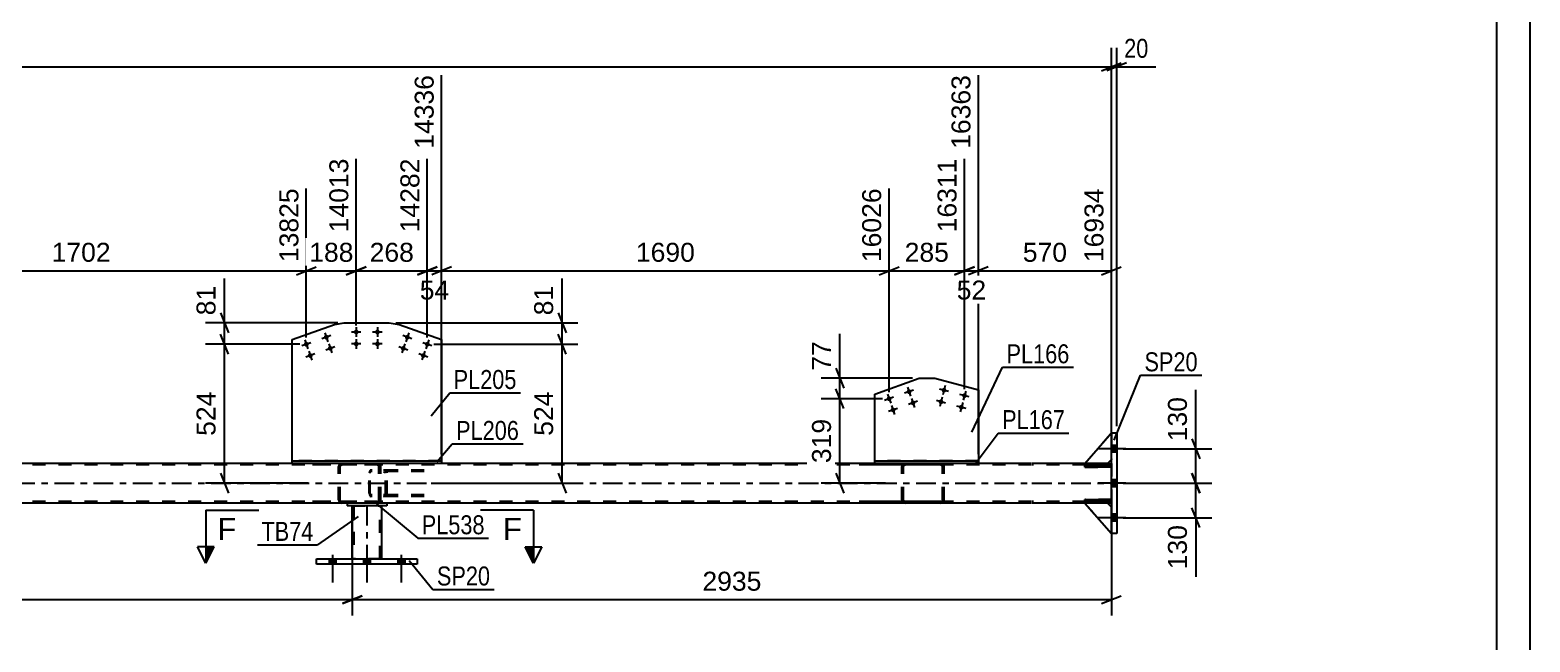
# Model space of a CAD drawing. Header units: millimetres. Extents: x -73 to 768, y -405 to 189.
# Drawn here: x 541 to 767.6, y -249.8 to -157.4 of the extents above; entities that cross this region are included whole.
import ezdxf

# ---------------------------------------------------------------- set-up
doc = ezdxf.new("R2010")
doc.units = ezdxf.units.MM
doc.linetypes.add('DXK_LINE_DOT2', pattern=[3.9198, 1.9599, -1.9599])
doc.linetypes.add('DXK_LINE_DOT3', pattern=[5.9187, 2.979, -0.9799, 0.9799, -0.9799])
doc.styles.add('Arial', font='ARIAL.TTF', dxfattribs={"height": 0.2})
doc.styles.add('Arial Narrow', font='ARIALN.TTF', dxfattribs={"height": 0.2})

# ---------------------------------------------------------------- blocks, each defined once
blk = doc.blocks.new('Unknown-122572935-1115')
at = {"color": 5, "linetype": 'Continuous'}
for p, q in [((767.65, -404.5), (767.65, 189.5)), ((762.65, -399.5), (762.65, 184.5))]:
    blk.add_line(p, q, dxfattribs=at)
blk = doc.blocks.new('Bolt-122572935-5995 - 5860')
at = {"linetype": 'Continuous'}
for points in [[(704.4, -220.1), (704.4, -221.14), (705.2, -221.14), (705.2, -220.1)], [(704.4, -220.1), (704.4, -221.14), (705.2, -221.14), (705.2, -220.1)], [(704.4, -220.1), (704.4, -221.14), (705.2, -221.14), (705.2, -220.1)], [(704.4, -225.3), (704.4, -226.34), (705.2, -226.34), (705.2, -225.3)], [(704.4, -225.3), (704.4, -226.34), (705.2, -226.34), (705.2, -225.3)], [(704.4, -230.5), (704.4, -231.54), (705.2, -231.54), (705.2, -230.5)], [(704.4, -230.5), (704.4, -231.54), (705.2, -231.54), (705.2, -230.5)], [(704.4, -230.5), (704.4, -231.54), (705.2, -231.54), (705.2, -230.5)]]:
    blk.add_hatch(color=1, dxfattribs=at).paths.add_polyline_path(points)
at = {"color": 1, "linetype": 'Continuous'}
for p, q in [((706.6, -220.62), (702.4, -220.62)), ((706.6, -220.62), (702.4, -220.62)), ((706.6, -220.62), (702.4, -220.62)), ((705.2, -220.1), (704.4, -220.1)), ((705.2, -220.1), (704.4, -220.1)), ((705.2, -220.1), (704.4, -220.1)), ((705.2, -221.14), (704.4, -221.14)), ((705.2, -221.14), (704.4, -221.14)), ((705.2, -221.14), (704.4, -221.14)), ((706.6, -225.82), (702.4, -225.82)), ((706.6, -225.82), (702.4, -225.82)), ((705.2, -225.3), (704.4, -225.3)), ((705.2, -225.3), (704.4, -225.3)), ((705.2, -226.34), (704.4, -226.34)), ((705.2, -226.34), (704.4, -226.34)), ((706.6, -231.02), (702.4, -231.02)), ((706.6, -231.02), (702.4, -231.02)), ((706.6, -231.02), (702.4, -231.02)), ((705.2, -230.5), (704.4, -230.5)), ((705.2, -230.5), (704.4, -230.5)), ((705.2, -230.5), (704.4, -230.5)), ((705.2, -231.54), (704.4, -231.54)), ((705.2, -231.54), (704.4, -231.54)), ((705.2, -231.54), (704.4, -231.54))]:
    blk.add_line(p, q, dxfattribs=at)
blk = doc.blocks.new('Part-122572935-5892 - 5860')
at = {"color": 2, "linetype": 'Continuous'}
for p, q in [((668.65, -212.35), (675.36, -209.97)), ((675.36, -209.97), (677.73, -209.97)), ((677.73, -209.97), (684.3, -211.71)), ((668.65, -222.42), (668.65, -212.35)), ((684.3, -211.71), (684.3, -222.42))]:
    blk.add_line(p, q, dxfattribs=at)
at = {"color": 7, "linetype": 'DXK_LINE_DOT2'}
blk.add_line((684.3, -222.42), (668.65, -222.42), dxfattribs=at)
blk = doc.blocks.new('Part-122572935-5897 - 5860')
at = {"color": 2, "linetype": 'Continuous'}
for p, q in [((668.65, -222.82), (668.65, -222.42)), ((668.65, -222.42), (684.3, -222.42)), ((684.3, -222.82), (668.65, -222.82)), ((684.3, -222.42), (684.3, -222.82))]:
    blk.add_line(p, q, dxfattribs=at)
blk = doc.blocks.new('Bolt-122572935-5898 - 5860')
at = {"linetype": 'Continuous'}
for points in [[(671.15, -212.94, -1), (670.47, -213.18, -1)], [(674.17, -211.87, -1), (673.49, -212.12, -1)], [(671.75, -214.64, -1), (671.07, -214.88, -1)], [(674.77, -213.57, -1), (674.09, -213.81, -1)]]:
    blk.add_hatch(color=1, dxfattribs=at).paths.add_polyline_path(points)
at = {"color": 1, "linetype": 'Continuous'}
for p, q in [((671.49, -212.82), (670.13, -213.31)), ((670.57, -212.39), (671.05, -213.74)), ((674.51, -211.75), (673.15, -212.24)), ((673.59, -211.32), (674.07, -212.67)), ((674.19, -213.01), (674.67, -214.37)), ((672.09, -214.52), (670.73, -215)), ((671.17, -214.08), (671.65, -215.44)), ((675.11, -213.45), (673.75, -213.93))]:
    blk.add_line(p, q, dxfattribs=at)
blk = doc.blocks.new('Bolt-122572935-5899 - 5860')
at = {"linetype": 'Continuous'}
for points in [[(679.46, -211.87, -1), (678.76, -211.69, -1)], [(682.55, -212.7, -1), (681.86, -212.51, -1)], [(679, -213.61, -1), (678.3, -213.43, -1)], [(682.09, -214.44, -1), (681.39, -214.25, -1)]]:
    blk.add_hatch(color=1, dxfattribs=at).paths.add_polyline_path(points)
at = {"color": 1, "linetype": 'Continuous'}
for p, q in [((679.81, -211.97), (678.41, -211.6)), ((678.83, -212.82), (678.46, -214.22)), ((679.3, -211.08), (678.93, -212.48)), ((682.9, -212.79), (681.51, -212.42)), ((682.39, -211.91), (682.02, -213.3)), ((679.34, -213.71), (677.95, -213.34)), ((682.44, -214.53), (681.04, -214.16)), ((681.93, -213.65), (681.56, -215.04))]:
    blk.add_line(p, q, dxfattribs=at)
blk = doc.blocks.new('Bolt-122572935-5905 - 5860')
at = {"linetype": 'Continuous'}
for points in [[(586.12, -203.65, -1), (585.44, -203.9, -1)], [(583.1, -204.72, -1), (582.42, -204.97, -1)], [(583.7, -206.42, -1), (583.02, -206.66, -1)], [(586.72, -205.35, -1), (586.04, -205.59, -1)]]:
    blk.add_hatch(color=1, dxfattribs=at).paths.add_polyline_path(points)
at = {"color": 1, "linetype": 'Continuous'}
for p, q in [((586.46, -203.53), (585.1, -204.02)), ((585.54, -203.1), (586.02, -204.45)), ((583.44, -204.6), (582.08, -205.09)), ((582.52, -204.17), (583, -205.52)), ((583.12, -205.86), (583.6, -207.22)), ((587.06, -205.23), (585.7, -205.71)), ((586.14, -204.79), (586.62, -206.15)), ((584.04, -206.3), (582.68, -206.78))]:
    blk.add_line(p, q, dxfattribs=at)
blk = doc.blocks.new('Part-122572935-6034 - 5860')
at = {"color": 7, "linetype": 'DXK_LINE_DOT2'}
for p, q in [((692.3, -223.06), (29.76, -223.06)), ((603.2, -222.82), (580.6, -222.82)), ((684.3, -222.82), (668.65, -222.82)), ((704.4, -223.06), (692.4, -223.06)), ((703.8, -222.82), (700.4, -222.82)), ((704.4, -222.82), (704.4, -228.82)), ((692.3, -228.58), (29.76, -228.58)), ((594.91, -228.82), (588.91, -228.82)), ((704.4, -228.58), (692.4, -228.58)), ((703.8, -228.82), (700.4, -228.82))]:
    blk.add_line(p, q, dxfattribs=at)
at = {"color": 2, "linetype": 'Continuous'}
for p, q in [((580.6, -222.82), (514.69, -222.82)), ((668.65, -222.82), (603.2, -222.82)), ((692.3, -222.82), (684.3, -222.82)), ((700.4, -222.82), (692.4, -222.82)), ((703.8, -222.82), (704.4, -222.82)), ((588.91, -228.82), (424.64, -228.82)), ((692.3, -228.82), (594.91, -228.82)), ((700.4, -228.82), (692.4, -228.82)), ((704.4, -228.82), (703.8, -228.82))]:
    blk.add_line(p, q, dxfattribs=at)
at = {"color": 7, "linetype": 'DXK_LINE_DOT3'}
for p, q in [((29.76, -225.82), (692.3, -225.82)), ((692.4, -225.82), (704.4, -225.82))]:
    blk.add_line(p, q, dxfattribs=at)
blk = doc.blocks.new('Bolt-122572935-5906 - 5860')
at = {"linetype": 'Continuous'}
for points in [[(590.66, -202.99, -1), (589.94, -202.99, -1)], [(593.86, -202.99, -1), (593.14, -202.99, -1)], [(590.66, -204.79, -1), (589.94, -204.79, -1)], [(593.86, -204.79, -1), (593.14, -204.79, -1)]]:
    blk.add_hatch(color=1, dxfattribs=at).paths.add_polyline_path(points)
at = {"color": 1, "linetype": 'Continuous'}
for p, q in [((591.02, -202.99), (589.58, -202.99)), ((590.3, -202.27), (590.3, -203.71)), ((594.22, -202.99), (592.78, -202.99)), ((593.5, -202.27), (593.5, -203.71)), ((591.02, -204.79), (589.58, -204.79)), ((590.3, -204.07), (590.3, -205.51)), ((594.22, -204.79), (592.78, -204.79)), ((593.5, -204.07), (593.5, -205.51))]:
    blk.add_line(p, q, dxfattribs=at)
blk = doc.blocks.new('Part-122572935-5971 - 5860')
at = {"color": 2, "linetype": 'Continuous'}
for p, q in [((580.6, -222.82), (580.6, -222.42)), ((580.6, -222.42), (603.2, -222.42)), ((603.2, -222.82), (580.6, -222.82)), ((603.2, -222.42), (603.2, -222.82))]:
    blk.add_line(p, q, dxfattribs=at)
blk = doc.blocks.new('Bolt-122572935-5907 - 5860')
at = {"linetype": 'Continuous'}
for points in [[(598.36, -203.89, -1), (597.68, -203.65, -1)], [(597.76, -205.59, -1), (597.08, -205.35, -1)], [(600.78, -206.66, -1), (600.1, -206.42, -1)], [(601.38, -204.96, -1), (600.7, -204.72, -1)]]:
    blk.add_hatch(color=1, dxfattribs=at).paths.add_polyline_path(points)
at = {"color": 1, "linetype": 'Continuous'}
for p, q in [((598.7, -204.01), (597.34, -203.53)), ((598.26, -203.09), (597.78, -204.45)), ((598.1, -205.71), (596.74, -205.23)), ((597.66, -204.79), (597.18, -206.14)), ((600.68, -205.86), (600.2, -207.21)), ((601.72, -205.08), (600.36, -204.6)), ((601.28, -204.16), (600.8, -205.52)), ((601.11, -206.78), (599.76, -206.3))]:
    blk.add_line(p, q, dxfattribs=at)
blk = doc.blocks.new('Part-122572935-6024 - 5860')
at = {"color": 2, "linetype": 'Continuous'}
for p, q in [((704.4, -233.42), (704.4, -218.22)), ((704.4, -218.22), (705.2, -218.22)), ((705.2, -218.22), (705.2, -233.42)), ((705.2, -233.42), (704.4, -233.42))]:
    blk.add_line(p, q, dxfattribs=at)
blk = doc.blocks.new('Bolt-122572935-6030 - 5860')
at = {"linetype": 'Continuous'}
for points in [[(586.19, -238.02), (587.23, -238.02), (587.23, -237.22), (586.19, -237.22)], [(586.19, -238.02), (587.23, -238.02), (587.23, -237.22), (586.19, -237.22)], [(586.19, -238.02), (587.23, -238.02), (587.23, -237.22), (586.19, -237.22)], [(591.39, -238.02), (592.43, -238.02), (592.43, -237.22), (591.39, -237.22)], [(591.39, -238.02), (592.43, -238.02), (592.43, -237.22), (591.39, -237.22)], [(596.59, -238.02), (597.63, -238.02), (597.63, -237.22), (596.59, -237.22)], [(596.59, -238.02), (597.63, -238.02), (597.63, -237.22), (596.59, -237.22)], [(596.59, -238.02), (597.63, -238.02), (597.63, -237.22), (596.59, -237.22)]]:
    blk.add_hatch(color=1, dxfattribs=at).paths.add_polyline_path(points)
at = {"color": 1, "linetype": 'Continuous'}
for p, q in [((586.19, -237.22), (586.19, -238.02)), ((586.19, -237.22), (586.19, -238.02)), ((586.19, -237.22), (586.19, -238.02)), ((586.71, -236.62), (586.71, -240.82)), ((586.71, -236.62), (586.71, -240.82)), ((586.71, -236.62), (586.71, -240.82)), ((587.23, -237.22), (587.23, -238.02)), ((587.23, -237.22), (587.23, -238.02)), ((587.23, -237.22), (587.23, -238.02)), ((591.39, -237.22), (591.39, -238.02)), ((591.39, -237.22), (591.39, -238.02)), ((591.91, -236.62), (591.91, -240.82)), ((591.91, -236.62), (591.91, -240.82)), ((592.43, -237.22), (592.43, -238.02)), ((592.43, -237.22), (592.43, -238.02)), ((596.59, -237.22), (596.59, -238.02)), ((596.59, -237.22), (596.59, -238.02)), ((596.59, -237.22), (596.59, -238.02)), ((597.11, -236.62), (597.11, -240.82)), ((597.11, -236.62), (597.11, -240.82)), ((597.11, -236.62), (597.11, -240.82)), ((597.63, -237.22), (597.63, -238.02)), ((597.63, -237.22), (597.63, -238.02)), ((597.63, -237.22), (597.63, -238.02))]:
    blk.add_line(p, q, dxfattribs=at)
blk = doc.blocks.new('Part-122572935-5966 - 5860')
at = {"color": 2, "linetype": 'Continuous'}
for p, q in [((587.01, -201.85), (588.5, -201.59)), ((588.5, -201.59), (595.3, -201.59)), ((595.3, -201.59), (596.79, -201.85)), ((580.6, -204.13), (587.01, -201.85)), ((596.79, -201.85), (603.2, -204.12)), ((580.6, -222.42), (580.6, -204.13)), ((603.2, -204.12), (603.2, -222.42))]:
    blk.add_line(p, q, dxfattribs=at)
at = {"color": 7, "linetype": 'DXK_LINE_DOT2'}
blk.add_line((603.2, -222.42), (580.6, -222.42), dxfattribs=at)
blk = doc.blocks.new('Part-122572935-5994 - 5860')
at = {"color": 7, "linetype": 'DXK_LINE_DOT2'}
for p, q in [((704.4, -228.26), (700.4, -228.26)), ((700.4, -228.26), (700.4, -228.58)), ((700.4, -228.58), (704.4, -228.58)), ((703.8, -228.58), (703.8, -228.26)), ((704.4, -228.58), (704.4, -228.26)), ((704.4, -228.26), (704.4, -228.58))]:
    blk.add_line(p, q, dxfattribs=at)
blk = doc.blocks.new('Part-122572935-6038 - 5860')
at = {"color": 2, "linetype": 'Continuous'}
for p, q in [((700.4, -228.58), (700.4, -228.26)), ((700.4, -228.26), (704.4, -228.26)), ((704.4, -228.58), (700.4, -228.58)), ((704.4, -228.58), (704.4, -228.26))]:
    blk.add_line(p, q, dxfattribs=at)
at = {"color": 7, "linetype": 'DXK_LINE_DOT2'}
for p, q in [((703.8, -228.58), (703.8, -228.26)), ((704.4, -228.26), (704.4, -228.58))]:
    blk.add_line(p, q, dxfattribs=at)
blk = doc.blocks.new('Part-122572935-6052 - 5860')
at = {"color": 7, "linetype": 'DXK_LINE_DOT2'}
for p, q in [((678.62, -222.82), (666.27, -222.82)), ((678.62, -223.06), (666.27, -223.06)), ((672.79, -223.11), (672.75, -223.3)), ((672.75, -228.34), (672.75, -223.3)), ((673, -223.3), (673.02, -223.21)), ((673, -228.34), (673, -223.3)), ((673.02, -223.21), (673.08, -223.13)), ((673.26, -222.82), (673.06, -222.85)), ((673.08, -223.13), (673.16, -223.08)), ((673.16, -223.08), (673.26, -223.06)), ((678.82, -222.85), (678.62, -222.82)), ((678.62, -223.06), (678.72, -223.08)), ((678.72, -223.08), (678.8, -223.13)), ((678.8, -223.13), (678.86, -223.21)), ((678.86, -223.21), (678.88, -223.3)), ((678.88, -228.34), (678.88, -223.3)), ((679.13, -223.3), (679.1, -223.11)), ((679.13, -228.34), (679.13, -223.3)), ((678.62, -228.58), (666.27, -228.58)), ((678.62, -228.82), (666.27, -228.82)), ((672.75, -228.34), (672.79, -228.52)), ((673.02, -228.43), (673, -228.34)), ((673.08, -228.51), (673.02, -228.43)), ((673.06, -228.78), (673.26, -228.82)), ((673.16, -228.56), (673.08, -228.51)), ((673.26, -228.58), (673.16, -228.56)), ((678.72, -228.56), (678.62, -228.58)), ((678.62, -228.82), (678.82, -228.78)), ((678.8, -228.51), (678.72, -228.56)), ((678.86, -228.43), (678.8, -228.51)), ((678.88, -228.34), (678.86, -228.43)), ((679.1, -228.52), (679.13, -228.34))]:
    blk.add_line(p, q, dxfattribs=at)
for centre, start, end in [((673.24, -223.32), 110.7583, 155.68), ((678.64, -223.32), 24.32, 69.2417), ((673.24, -228.32), 204.32, 249.2417), ((678.64, -228.32), 290.7583, 335.68)]:
    blk.add_arc(centre, 0.496, start, end, dxfattribs=at)
blk = doc.blocks.new('Part-122572935-6053 - 5860')
at = {"color": 2, "linetype": 'Continuous'}
for p, q in [((703.8, -228.82), (700.4, -228.82)), ((700.4, -228.82), (704.4, -233.42)), ((704.4, -229.42), (703.8, -228.82))]:
    blk.add_line(p, q, dxfattribs=at)
at = {"color": 7, "linetype": 'DXK_LINE_DOT2'}
blk.add_line((704.4, -233.42), (704.4, -229.42), dxfattribs=at)
blk = doc.blocks.new('Part-122572935-6060 - 5860')
at = {"color": 2, "linetype": 'Continuous'}
for p, q in [((700.4, -223.38), (700.4, -223.06)), ((700.4, -223.06), (704.4, -223.06)), ((704.4, -223.38), (700.4, -223.38)), ((704.4, -223.38), (704.4, -223.06))]:
    blk.add_line(p, q, dxfattribs=at)
at = {"color": 7, "linetype": 'DXK_LINE_DOT2'}
for p, q in [((703.8, -223.38), (703.8, -223.06)), ((704.4, -223.06), (704.4, -223.38))]:
    blk.add_line(p, q, dxfattribs=at)
blk = doc.blocks.new('Part-122572935-6072 - 5860')
at = {"color": 2, "linetype": 'Continuous'}
for p, q in [((594.91, -228.82), (588.91, -228.82)), ((588.91, -228.82), (588.91, -229.22)), ((594.91, -228.82), (594.91, -229.22)), ((594.91, -229.22), (588.91, -229.22))]:
    blk.add_line(p, q, dxfattribs=at)
blk = doc.blocks.new('Part-122572935-6075 - 5860')
at = {"color": 7, "linetype": 'DXK_LINE_DOT2'}
for p, q in [((700.4, -222.82), (704.4, -218.22)), ((704.4, -218.22), (704.4, -222.22)), ((703.8, -222.82), (700.4, -222.82)), ((704.4, -222.22), (703.8, -222.82))]:
    blk.add_line(p, q, dxfattribs=at)
blk = doc.blocks.new('Part-122572935-6076 - 5860')
at = {"color": 2, "linetype": 'Continuous'}
for p, q in [((700.4, -222.82), (704.4, -218.22)), ((703.8, -222.82), (700.4, -222.82)), ((704.4, -222.22), (703.8, -222.82))]:
    blk.add_line(p, q, dxfattribs=at)
at = {"color": 7, "linetype": 'DXK_LINE_DOT2'}
blk.add_line((704.4, -218.22), (704.4, -222.22), dxfattribs=at)
blk = doc.blocks.new('Part-122572935-6077 - 5860')
at = {"color": 7, "linetype": 'DXK_LINE_DOT2'}
for p, q in [((703.8, -228.82), (700.4, -228.82)), ((700.4, -228.82), (704.4, -233.42)), ((704.4, -229.42), (703.8, -228.82)), ((704.4, -233.42), (704.4, -229.42))]:
    blk.add_line(p, q, dxfattribs=at)
blk = doc.blocks.new('Part-122572935-6080 - 5860')
at = {"color": 7, "linetype": 'DXK_LINE_DOT2'}
for p, q in [((704.4, -223.06), (700.4, -223.06)), ((700.4, -223.06), (700.4, -223.38)), ((700.4, -223.38), (704.4, -223.38)), ((703.8, -223.38), (703.8, -223.06)), ((704.4, -223.38), (704.4, -223.06)), ((704.4, -223.06), (704.4, -223.38))]:
    blk.add_line(p, q, dxfattribs=at)
blk = doc.blocks.new('Part-122572935-6103 - 5860')
at = {"color": 2, "linetype": 'Continuous'}
for p, q in [((584.31, -238.02), (584.31, -237.22)), ((584.31, -237.22), (599.51, -237.22)), ((599.51, -237.22), (599.51, -238.02)), ((599.51, -238.02), (584.31, -238.02))]:
    blk.add_line(p, q, dxfattribs=at)
blk = doc.blocks.new('Part-122572935-6113 - 5860')
at = {"color": 2, "linetype": 'Continuous'}
for p, q in [((589.71, -237.22), (589.71, -229.22)), ((594.11, -229.22), (594.11, -237.22))]:
    blk.add_line(p, q, dxfattribs=at)
at = {"color": 7, "linetype": 'DXK_LINE_DOT2'}
for p, q in [((589.71, -229.22), (594.11, -229.22)), ((589.95, -229.22), (589.95, -237.22)), ((593.87, -237.22), (593.87, -229.22)), ((594.11, -237.22), (589.71, -237.22))]:
    blk.add_line(p, q, dxfattribs=at)
at = {"color": 7, "linetype": 'DXK_LINE_DOT3'}
blk.add_line((591.91, -229.22), (591.91, -237.22), dxfattribs=at)
blk = doc.blocks.new('Part-122572935-6145 - 5860')
at = {"color": 7, "linetype": 'DXK_LINE_DOT2'}
for p, q in [((593.49, -222.82), (581.13, -222.82)), ((593.49, -223.06), (581.13, -223.06)), ((587.65, -223.11), (587.61, -223.3)), ((587.61, -228.34), (587.61, -223.3)), ((587.87, -223.3), (587.89, -223.21)), ((587.87, -228.34), (587.87, -223.3)), ((587.89, -223.21), (587.94, -223.13)), ((588.13, -222.82), (587.93, -222.85)), ((587.94, -223.13), (588.03, -223.08)), ((588.03, -223.08), (588.13, -223.06)), ((593.68, -222.85), (593.49, -222.82)), ((593.49, -223.06), (593.59, -223.08)), ((593.59, -223.08), (593.67, -223.13)), ((593.67, -223.13), (593.72, -223.21)), ((593.72, -223.21), (593.74, -223.3)), ((593.74, -228.34), (593.74, -223.3)), ((594, -223.3), (593.96, -223.11)), ((594, -228.34), (594, -223.3)), ((593.49, -228.58), (581.13, -228.58)), ((593.49, -228.82), (581.13, -228.82)), ((587.61, -228.34), (587.65, -228.52)), ((587.89, -228.43), (587.87, -228.34)), ((587.94, -228.51), (587.89, -228.43)), ((587.93, -228.78), (588.13, -228.82)), ((588.03, -228.56), (587.94, -228.51)), ((588.13, -228.58), (588.03, -228.56)), ((593.59, -228.56), (593.49, -228.58)), ((593.49, -228.82), (593.68, -228.78)), ((593.67, -228.51), (593.59, -228.56)), ((593.72, -228.43), (593.67, -228.51)), ((593.74, -228.34), (593.72, -228.43)), ((593.96, -228.52), (594, -228.34))]:
    blk.add_line(p, q, dxfattribs=at)
for centre, start, end in [((588.11, -223.32), 110.7583, 155.68), ((593.51, -223.32), 24.32, 69.2417), ((588.11, -228.32), 204.32, 249.2417), ((593.51, -228.32), 290.7583, 335.68)]:
    blk.add_arc(centre, 0.496, start, end, dxfattribs=at)
blk = doc.blocks.new('Part-122572935-6210 - 5860')
at = {"color": 7, "linetype": 'DXK_LINE_DOT2'}
for p, q in [((592.28, -224.11), (592.26, -224.3)), ((592.26, -227.34), (592.26, -224.3)), ((592.34, -223.96), (592.28, -224.11)), ((592.43, -223.85), (592.34, -223.96)), ((592.4, -224.3), (592.41, -224.21)), ((592.4, -227.34), (592.4, -224.3)), ((592.41, -224.21), (592.44, -224.13)), ((592.53, -223.82), (592.43, -223.85)), ((592.44, -224.13), (592.48, -224.08)), ((592.48, -224.08), (592.53, -224.06)), ((600.54, -223.82), (592.53, -223.82)), ((600.54, -224.06), (592.53, -224.06)), ((594, -224.06), (594, -223.82)), ((594.64, -223.85), (594.44, -223.82)), ((594.44, -224.06), (594.54, -224.08)), ((594.54, -224.08), (594.62, -224.13)), ((594.62, -224.13), (594.68, -224.21)), ((594.68, -224.21), (594.7, -224.3)), ((594.7, -227.34), (594.7, -224.3)), ((594.95, -224.3), (594.91, -224.11)), ((594.95, -227.34), (594.95, -224.3)), ((592.26, -227.34), (592.28, -227.52)), ((592.28, -227.52), (592.34, -227.68)), ((592.34, -227.68), (592.43, -227.78)), ((592.41, -227.43), (592.4, -227.34)), ((592.44, -227.51), (592.41, -227.43)), ((592.43, -227.78), (592.53, -227.82)), ((592.48, -227.56), (592.44, -227.51)), ((592.53, -227.58), (592.48, -227.56)), ((600.54, -227.58), (592.53, -227.58)), ((600.54, -227.82), (592.53, -227.82)), ((594, -227.82), (594, -227.58)), ((594.54, -227.56), (594.44, -227.58)), ((594.44, -227.82), (594.64, -227.78)), ((594.62, -227.51), (594.54, -227.56)), ((594.68, -227.43), (594.62, -227.51)), ((594.7, -227.34), (594.68, -227.43)), ((594.91, -227.52), (594.95, -227.34))]:
    blk.add_line(p, q, dxfattribs=at)
for centre, start, end in [((594.46, -224.31), 23.8951, 68.8487), ((594.46, -227.32), 291.1513, 336.1049)]:
    blk.add_arc(centre, 0.492, start, end, dxfattribs=at)
blk = doc.blocks.new('StraightDimension-122572935-6747 - 5860')
at = {"color": 7, "linetype": 'Continuous'}
for p, q in [((603.2, -221.42), (603.2, -164.23)), ((601.04, -203.84), (601.04, -176.83)), ((599.54, -194.34), (602.54, -193.14)), ((601.04, -193.74), (603.2, -193.74)), ((604.7, -193.14), (601.7, -194.34))]:
    blk.add_line(p, q, dxfattribs=at)
at = {"color": 0, "linetype": 'Continuous'}
blk.add_wipeout([(602.6, -163.63), (598.4, -163.63), (598.4, -175.94), (602.6, -175.94)], dxfattribs=at)
at = {"color": 0}
blk.add_wipeout([(604.94, -198.69), (604.94, -194.49), (599.3, -194.49), (599.3, -198.69)], dxfattribs=at)
at = {"color": 3, "linetype": 'Continuous', "style": 'Arial'}
blk.add_text('14336', height=2.865, rotation=90.0002, dxfattribs=at).set_placement((602, -175.34))
at = {"color": 3, "style": 'Arial'}
blk.add_text('54', height=2.865, dxfattribs=at).set_placement((599.9, -198.09))
blk = doc.blocks.new('StraightDimension-122572935-6392 - 5860')
at = {"color": 7, "linetype": 'Continuous'}
for p, q in [((570.99, -206.34), (569.79, -203.34)), ((581.76, -204.84), (567.54, -204.84)), ((570.39, -225.82), (570.39, -204.84)), ((569.79, -224.32), (570.99, -227.32)), ((583.06, -225.82), (567.54, -225.82))]:
    blk.add_line(p, q, dxfattribs=at)
at = {"color": 0}
blk.add_wipeout([(569.64, -211.4), (565.44, -211.4), (565.44, -219.27), (569.64, -219.27)], dxfattribs=at)
at = {"color": 3, "style": 'Arial'}
blk.add_text('524', height=2.865, rotation=90.0002, dxfattribs=at).set_placement((569.04, -218.67))
blk = doc.blocks.new('StraightDimension-122572935-6280 - 5860')
at = {"color": 7, "linetype": 'Continuous'}
for p, q in [((716.56, -224.32), (717.76, -227.32)), ((706.2, -225.82), (719.56, -225.82)), ((717.16, -231.02), (717.16, -225.82)), ((706.2, -231.02), (719.56, -231.02)), ((717.76, -232.52), (716.56, -229.52))]:
    blk.add_line(p, q, dxfattribs=at)
at = {"color": 0}
blk.add_wipeout([(716.41, -231.54), (712.21, -231.54), (712.21, -239.41), (716.41, -239.41)], dxfattribs=at)
at = {"color": 7, "linetype": 'Continuous'}
blk.add_line((717.16, -231.02), (717.16, -239.94), dxfattribs=at)
blk.add_line((717.16, -231.02), (717.16, -239.94), dxfattribs=at)
at = {"color": 3, "style": 'Arial'}
blk.add_text('130', height=2.865, rotation=90.0002, dxfattribs=at).set_placement((715.81, -238.81))
blk = doc.blocks.new('StraightDimension-122572935-6290 - 5860')
at = {"color": 7, "linetype": 'Continuous'}
for p, q in [((716.56, -219.12), (717.76, -222.12)), ((706.2, -220.62), (719.56, -220.62)), ((717.16, -225.82), (717.16, -220.62)), ((717.76, -227.32), (716.56, -224.32)), ((706.2, -225.82), (719.56, -225.82))]:
    blk.add_line(p, q, dxfattribs=at)
at = {"color": 0}
blk.add_wipeout([(716.41, -212.22), (712.21, -212.22), (712.21, -220.09), (716.41, -220.09)], dxfattribs=at)
at = {"color": 7, "linetype": 'Continuous'}
blk.add_line((717.16, -220.62), (717.16, -211.7), dxfattribs=at)
blk.add_line((717.16, -220.62), (717.16, -211.7), dxfattribs=at)
at = {"color": 3, "style": 'Arial'}
blk.add_text('130', height=2.865, rotation=90.0002, dxfattribs=at).set_placement((715.81, -219.49))
blk = doc.blocks.new('StraightDimension-122572935-6382 - 5860')
at = {"color": 7, "linetype": 'Continuous'}
for p, q in [((587.5, -201.59), (567.54, -201.59)), ((569.79, -200.09), (570.99, -203.09)), ((570.39, -204.84), (570.39, -201.59)), ((570.99, -206.34), (569.79, -203.34)), ((581.76, -204.84), (567.54, -204.84))]:
    blk.add_line(p, q, dxfattribs=at)
at = {"color": 0}
blk.add_wipeout([(569.64, -195.42), (565.44, -195.42), (565.44, -201.07), (569.64, -201.07)], dxfattribs=at)
at = {"color": 7, "linetype": 'Continuous'}
blk.add_line((570.39, -201.59), (570.39, -194.89), dxfattribs=at)
blk.add_line((570.39, -201.59), (570.39, -194.89), dxfattribs=at)
at = {"color": 3, "style": 'Arial'}
blk.add_text('81', height=2.865, rotation=90.0002, dxfattribs=at).set_placement((569.04, -200.47))
blk = doc.blocks.new('StraightDimension-122572935-6409 - 5860')
at = {"color": 7, "linetype": 'Continuous'}
for p, q in [((662.78, -208.47), (663.98, -211.47)), ((674.36, -209.97), (660.53, -209.97)), ((663.38, -213.06), (663.38, -209.97)), ((663.98, -214.56), (662.78, -211.56)), ((669.81, -213.06), (660.53, -213.06))]:
    blk.add_line(p, q, dxfattribs=at)
at = {"color": 0}
blk.add_wipeout([(662.63, -203.79), (658.43, -203.79), (658.43, -209.44), (662.63, -209.44)], dxfattribs=at)
at = {"color": 7, "linetype": 'Continuous'}
blk.add_line((663.38, -209.97), (663.38, -203.27), dxfattribs=at)
blk.add_line((663.38, -209.97), (663.38, -203.27), dxfattribs=at)
at = {"color": 3, "style": 'Arial'}
blk.add_text('77', height=2.865, rotation=90.0002, dxfattribs=at).set_placement((662.03, -208.84))
blk = doc.blocks.new('StraightDimension-122572935-6419 - 5860')
at = {"color": 7, "linetype": 'Continuous'}
for p, q in [((663.98, -214.56), (662.78, -211.56)), ((669.81, -213.06), (660.53, -213.06)), ((663.38, -225.82), (663.38, -213.06)), ((662.78, -224.32), (663.98, -227.32)), ((670.27, -225.82), (660.53, -225.82))]:
    blk.add_line(p, q, dxfattribs=at)
at = {"color": 0}
blk.add_wipeout([(662.63, -215.51), (658.43, -215.51), (658.43, -223.38), (662.63, -223.38)], dxfattribs=at)
at = {"color": 3, "style": 'Arial'}
blk.add_text('319', height=2.865, rotation=90.0002, dxfattribs=at).set_placement((662.03, -222.78))
blk = doc.blocks.new('StraightDimension-122572935-6463 - 5860')
at = {"color": 7, "linetype": 'Continuous'}
for p, q in [((622, -206.34), (620.8, -203.34)), ((602.04, -204.84), (623.8, -204.84)), ((621.4, -225.82), (621.4, -204.84)), ((620.8, -224.32), (622, -227.32)), ((601.63, -225.82), (623.8, -225.82))]:
    blk.add_line(p, q, dxfattribs=at)
at = {"color": 0}
blk.add_wipeout([(620.65, -211.39), (616.45, -211.39), (616.45, -219.26), (620.65, -219.26)], dxfattribs=at)
at = {"color": 3, "style": 'Arial'}
blk.add_text('524', height=2.865, rotation=90.0002, dxfattribs=at).set_placement((620.05, -218.66))
blk = doc.blocks.new('StraightDimension-122572935-6479 - 5860')
at = {"color": 7, "linetype": 'Continuous'}
for p, q in [((596.3, -201.59), (623.8, -201.59)), ((620.8, -200.09), (622, -203.09)), ((621.4, -204.84), (621.4, -201.59)), ((622, -206.34), (620.8, -203.34)), ((602.04, -204.84), (623.8, -204.84))]:
    blk.add_line(p, q, dxfattribs=at)
at = {"color": 0}
blk.add_wipeout([(620.65, -195.42), (616.45, -195.42), (616.45, -201.07), (620.65, -201.07)], dxfattribs=at)
at = {"color": 7, "linetype": 'Continuous'}
blk.add_line((621.4, -201.59), (621.4, -194.89), dxfattribs=at)
blk.add_line((621.4, -201.59), (621.4, -194.89), dxfattribs=at)
at = {"color": 3, "style": 'Arial'}
blk.add_text('81', height=2.865, rotation=90.0002, dxfattribs=at).set_placement((620.05, -200.47))
blk = doc.blocks.new('StraightDimension-122572935-6506 - 5860')
at = {"color": 7, "linetype": 'Continuous'}
for p, q in [((704.4, -217.22), (704.4, -160.1)), ((29.76, -162.95), (704.4, -162.95)), ((702.9, -163.55), (705.9, -162.35))]:
    blk.add_line(p, q, dxfattribs=at)
blk = doc.blocks.new('StraightDimension-122572935-6528 - 5860')
at = {"color": 7, "linetype": 'Continuous'}
for p, q in [((704.4, -217.22), (704.4, -160.1)), ((705.2, -217.22), (705.2, -160.1)), ((702.9, -163.55), (705.9, -162.35)), ((706.7, -162.35), (703.7, -163.55)), ((704.4, -162.95), (705.2, -162.95))]:
    blk.add_line(p, q, dxfattribs=at)
at = {"color": 0}
blk.add_wipeout([(710.58, -162.2), (710.58, -158), (705.73, -158), (705.73, -162.2)], dxfattribs=at)
at = {"color": 7, "linetype": 'Continuous'}
blk.add_line((705.2, -162.95), (711.11, -162.95), dxfattribs=at)
blk.add_line((705.2, -162.95), (711.11, -162.95), dxfattribs=at)
at = {"color": 3, "style": 'Arial Narrow'}
blk.add_text('20', height=2.863, dxfattribs=at).set_placement((706.33, -161.6))
blk = doc.blocks.new('StraightDimension-122572935-6702 - 5860')
at = {"color": 7, "linetype": 'Continuous'}
for p, q in [((514.69, -221.42), (514.69, -164.23)), ((582.76, -203.84), (582.76, -181.33)), ((516.19, -193.14), (513.19, -194.34)), ((514.69, -193.74), (582.76, -193.74)), ((581.26, -194.34), (584.26, -193.14))]:
    blk.add_line(p, q, dxfattribs=at)
at = {"color": 0, "linetype": 'Continuous'}
blk.add_wipeout([(582.16, -180.73), (577.96, -180.73), (577.96, -193.04), (582.16, -193.04)], dxfattribs=at)
at = {"color": 0}
blk.add_wipeout([(553.77, -192.99), (553.77, -188.79), (543.68, -188.79), (543.68, -192.99)], dxfattribs=at)
at = {"color": 3, "linetype": 'Continuous', "style": 'Arial'}
blk.add_text('13825', height=2.865, rotation=90.0002, dxfattribs=at).set_placement((581.56, -192.44))
at = {"color": 3, "style": 'Arial'}
blk.add_text('1702', height=2.865, dxfattribs=at).set_placement((544.28, -192.39))
blk = doc.blocks.new('StraightDimension-122572935-6709 - 5860')
at = {"color": 7, "linetype": 'Continuous'}
for p, q in [((590.3, -201.99), (590.3, -176.83)), ((582.76, -203.84), (582.76, -181.33)), ((581.26, -194.34), (584.26, -193.14)), ((582.76, -193.74), (590.3, -193.74)), ((591.8, -193.14), (588.8, -194.34))]:
    blk.add_line(p, q, dxfattribs=at)
at = {"color": 0}
blk.add_wipeout([(590.47, -192.99), (590.47, -188.79), (582.6, -188.79), (582.6, -192.99)], dxfattribs=at)
at = {"color": 0, "linetype": 'Continuous'}
blk.add_wipeout([(589.7, -176.23), (585.5, -176.23), (585.5, -188.54), (589.7, -188.54)], dxfattribs=at)
at = {"color": 3, "linetype": 'Continuous', "style": 'Arial'}
blk.add_text('14013', height=2.865, rotation=90.0002, dxfattribs=at).set_placement((589.1, -187.94))
at = {"color": 3, "style": 'Arial'}
blk.add_text('188', height=2.865, dxfattribs=at).set_placement((583.2, -192.39))
blk = doc.blocks.new('StraightDimension-122572935-6718 - 5860')
at = {"color": 7, "linetype": 'Continuous'}
for p, q in [((684.3, -221.42), (684.3, -164.23)), ((704.4, -221.82), (704.4, -181.33)), ((685.8, -193.14), (682.8, -194.34)), ((684.3, -193.74), (704.4, -193.74)), ((702.9, -194.34), (705.9, -193.14))]:
    blk.add_line(p, q, dxfattribs=at)
at = {"color": 0, "linetype": 'Continuous'}
blk.add_wipeout([(703.8, -180.73), (699.6, -180.73), (699.6, -193.04), (703.8, -193.04)], dxfattribs=at)
at = {"color": 0}
blk.add_wipeout([(698.29, -192.99), (698.29, -188.79), (690.42, -188.79), (690.42, -192.99)], dxfattribs=at)
at = {"color": 3, "linetype": 'Continuous', "style": 'Arial'}
blk.add_text('16934', height=2.865, rotation=90.0002, dxfattribs=at).set_placement((703.2, -192.44))
at = {"color": 3, "style": 'Arial'}
blk.add_text('570', height=2.865, dxfattribs=at).set_placement((691.02, -192.39))
blk = doc.blocks.new('StraightDimension-122572935-6724 - 5860')
at = {"color": 7, "linetype": 'Continuous'}
for p, q in [((684.3, -221.42), (684.3, -164.23)), ((682.2, -211.6), (682.2, -176.83)), ((680.7, -194.34), (683.7, -193.14)), ((682.2, -193.74), (684.3, -193.74)), ((685.8, -193.14), (682.8, -194.34))]:
    blk.add_line(p, q, dxfattribs=at)
at = {"color": 0, "linetype": 'Continuous'}
blk.add_wipeout([(683.7, -163.63), (679.5, -163.63), (679.5, -175.94), (683.7, -175.94)], dxfattribs=at)
at = {"color": 0}
blk.add_wipeout([(686.08, -198.69), (686.08, -194.49), (680.43, -194.49), (680.43, -198.69)], dxfattribs=at)
at = {"color": 3, "linetype": 'Continuous', "style": 'Arial'}
blk.add_text('16363', height=2.865, rotation=90.0002, dxfattribs=at).set_placement((683.1, -175.34))
at = {"color": 3, "style": 'Arial'}
blk.add_text('52', height=2.865, dxfattribs=at).set_placement((681.03, -198.09))
blk = doc.blocks.new('StraightDimension-122572935-6731 - 5860')
at = {"color": 7, "linetype": 'Continuous'}
for p, q in [((682.2, -211.6), (682.2, -176.83)), ((670.81, -212.06), (670.81, -181.33)), ((669.31, -194.34), (672.31, -193.14)), ((670.81, -193.74), (682.2, -193.74)), ((683.7, -193.14), (680.7, -194.34))]:
    blk.add_line(p, q, dxfattribs=at)
at = {"color": 0}
blk.add_wipeout([(680.44, -192.99), (680.44, -188.79), (672.57, -188.79), (672.57, -192.99)], dxfattribs=at)
at = {"color": 0, "linetype": 'Continuous'}
blk.add_wipeout([(681.6, -176.23), (677.4, -176.23), (677.4, -188.54), (681.6, -188.54)], dxfattribs=at)
at = {"color": 3, "linetype": 'Continuous', "style": 'Arial'}
blk.add_text('16311', height=2.865, rotation=90.0002, dxfattribs=at).set_placement((681, -187.94))
at = {"color": 3, "style": 'Arial'}
blk.add_text('285', height=2.865, dxfattribs=at).set_placement((673.17, -192.39))
blk = doc.blocks.new('StraightDimension-122572935-6740 - 5860')
at = {"color": 7, "linetype": 'Continuous'}
for p, q in [((603.2, -221.42), (603.2, -164.23)), ((670.81, -212.06), (670.81, -181.33)), ((604.7, -193.14), (601.7, -194.34)), ((603.2, -193.74), (670.81, -193.74)), ((669.31, -194.34), (672.31, -193.14))]:
    blk.add_line(p, q, dxfattribs=at)
at = {"color": 0, "linetype": 'Continuous'}
blk.add_wipeout([(670.21, -180.73), (666.01, -180.73), (666.01, -193.04), (670.21, -193.04)], dxfattribs=at)
at = {"color": 0}
blk.add_wipeout([(642.05, -192.99), (642.05, -188.79), (631.96, -188.79), (631.96, -192.99)], dxfattribs=at)
at = {"color": 3, "linetype": 'Continuous', "style": 'Arial'}
blk.add_text('16026', height=2.865, rotation=90.0002, dxfattribs=at).set_placement((669.61, -192.44))
at = {"color": 3, "style": 'Arial'}
blk.add_text('1690', height=2.865, dxfattribs=at).set_placement((632.56, -192.39))
blk = doc.blocks.new('StraightDimension-122572935-6754 - 5860')
at = {"color": 7, "linetype": 'Continuous'}
for p, q in [((590.3, -201.99), (590.3, -176.83)), ((601.04, -203.84), (601.04, -176.83)), ((588.8, -194.34), (591.8, -193.14)), ((590.3, -193.74), (601.04, -193.74)), ((602.54, -193.14), (599.54, -194.34))]:
    blk.add_line(p, q, dxfattribs=at)
at = {"color": 0}
blk.add_wipeout([(599.6, -192.99), (599.6, -188.79), (591.73, -188.79), (591.73, -192.99)], dxfattribs=at)
at = {"color": 0, "linetype": 'Continuous'}
blk.add_wipeout([(600.44, -176.23), (596.24, -176.23), (596.24, -188.54), (600.44, -188.54)], dxfattribs=at)
at = {"color": 3, "linetype": 'Continuous', "style": 'Arial'}
blk.add_text('14282', height=2.865, rotation=90.0002, dxfattribs=at).set_placement((599.84, -187.94))
at = {"color": 3, "style": 'Arial'}
blk.add_text('268', height=2.865, dxfattribs=at).set_placement((592.33, -192.39))
blk = doc.blocks.new('StraightDimension-122572935-6781 - 5860')
at = {"color": 7, "linetype": 'Continuous'}
for p, q in [((419.44, -230.22), (419.44, -245.79)), ((589.71, -230.22), (589.71, -245.79)), ((420.94, -242.79), (417.94, -243.99)), ((419.44, -243.39), (589.71, -243.39)), ((588.21, -243.99), (591.21, -242.79))]:
    blk.add_line(p, q, dxfattribs=at)
at = {"color": 0}
blk.add_wipeout([(509.62, -242.64), (509.62, -238.44), (499.53, -238.44), (499.53, -242.64)], dxfattribs=at)
at = {"color": 3, "style": 'Arial'}
blk.add_text('4257', height=2.865, dxfattribs=at).set_placement((500.13, -242.04))
blk = doc.blocks.new('StraightDimension-122572935-6790 - 5860')
at = {"color": 7, "linetype": 'Continuous'}
for p, q in [((704.4, -228.42), (704.4, -245.79)), ((589.71, -230.22), (589.71, -245.79)), ((591.21, -242.79), (588.21, -243.99)), ((589.71, -243.39), (704.4, -243.39)), ((702.9, -243.99), (705.9, -242.79))]:
    blk.add_line(p, q, dxfattribs=at)
at = {"color": 0}
blk.add_wipeout([(652.1, -242.64), (652.1, -238.44), (642.01, -238.44), (642.01, -242.64)], dxfattribs=at)
at = {"color": 3, "style": 'Arial'}
blk.add_text('2935', height=2.865, dxfattribs=at).set_placement((642.61, -242.04))
blk = doc.blocks.new('Mark-122572935-5888 - 5860')
at = {"color": 0}
blk.add_wipeout([(698.07, -207.71), (698.07, -204.71), (688.56, -204.71), (688.56, -207.71)], dxfattribs=at)
blk.add_wipeout([(698.07, -207.71), (698.07, -204.71), (688.56, -204.71), (688.56, -207.71)], dxfattribs=at)
at = {"color": 30, "linetype": 'Continuous'}
for p, q in [((683.3, -218.12), (687.96, -208.31)), ((687.96, -208.31), (698.67, -208.31))]:
    blk.add_line(p, q, dxfattribs=at)
at = {"color": 3, "style": 'Arial Narrow'}
blk.add_text('PL166', height=2.863, dxfattribs=at).set_placement((688.56, -207.71))
blk = doc.blocks.new('Mark-122572935-6020 - 5860')
at = {"color": 0}
blk.add_wipeout([(717.44, -208.92), (717.44, -205.92), (709.4, -205.92), (709.4, -208.92)], dxfattribs=at)
blk.add_wipeout([(717.44, -208.92), (717.44, -205.92), (709.4, -205.92), (709.4, -208.92)], dxfattribs=at)
at = {"color": 30, "linetype": 'Continuous'}
for p, q in [((704.81, -219.31), (708.8, -209.52)), ((708.8, -209.52), (718.04, -209.52))]:
    blk.add_line(p, q, dxfattribs=at)
at = {"color": 3, "style": 'Arial Narrow'}
blk.add_text('SP20', height=2.863, dxfattribs=at).set_placement((709.4, -208.92))
blk = doc.blocks.new('Mark-122572935-5893 - 5860')
at = {"color": 0}
blk.add_wipeout([(697.39, -217.65), (697.39, -214.65), (687.89, -214.65), (687.89, -217.65)], dxfattribs=at)
blk.add_wipeout([(697.39, -217.65), (697.39, -214.65), (687.89, -214.65), (687.89, -217.65)], dxfattribs=at)
at = {"color": 30, "linetype": 'Continuous'}
for p, q in [((683.99, -222.7), (687.29, -218.25)), ((687.29, -218.25), (697.99, -218.25))]:
    blk.add_line(p, q, dxfattribs=at)
at = {"color": 3, "style": 'Arial Narrow'}
blk.add_text('PL167', height=2.863, dxfattribs=at).set_placement((687.89, -217.65))
blk = doc.blocks.new('Mark-122572935-5962 - 5860')
at = {"color": 0}
blk.add_wipeout([(614.52, -211.59), (614.52, -208.59), (605.02, -208.59), (605.02, -211.59)], dxfattribs=at)
blk.add_wipeout([(614.52, -211.59), (614.52, -208.59), (605.02, -208.59), (605.02, -211.59)], dxfattribs=at)
at = {"color": 30, "linetype": 'Continuous'}
for p, q in [((601.6, -215.64), (604.42, -212.19)), ((604.42, -212.19), (615.12, -212.19))]:
    blk.add_line(p, q, dxfattribs=at)
at = {"color": 3, "style": 'Arial Narrow'}
blk.add_text('PL205', height=2.863, dxfattribs=at).set_placement((605.02, -211.59))
blk = doc.blocks.new('Mark-122572935-5967 - 5860')
at = {"color": 0}
blk.add_wipeout([(614.9, -219.28), (614.9, -216.28), (605.39, -216.28), (605.39, -219.28)], dxfattribs=at)
blk.add_wipeout([(614.9, -219.28), (614.9, -216.28), (605.39, -216.28), (605.39, -219.28)], dxfattribs=at)
at = {"color": 30, "linetype": 'Continuous'}
for p, q in [((602.5, -222.58), (604.79, -219.88)), ((604.79, -219.88), (615.5, -219.88))]:
    blk.add_line(p, q, dxfattribs=at)
at = {"color": 3, "style": 'Arial Narrow'}
blk.add_text('PL206', height=2.863, dxfattribs=at).set_placement((605.39, -219.28))
blk = doc.blocks.new('Mark-122572935-6068 - 5860')
at = {"color": 0}
blk.add_wipeout([(609.71, -233.52), (609.71, -230.52), (600.2, -230.52), (600.2, -233.52)], dxfattribs=at)
blk.add_wipeout([(609.71, -233.52), (609.71, -230.52), (600.2, -230.52), (600.2, -233.52)], dxfattribs=at)
at = {"color": 30, "linetype": 'Continuous'}
for p, q in [((593.34, -228.91), (599.6, -234.12)), ((599.6, -234.12), (610.31, -234.12))]:
    blk.add_line(p, q, dxfattribs=at)
at = {"color": 3, "style": 'Arial Narrow'}
blk.add_text('PL538', height=2.863, dxfattribs=at).set_placement((600.2, -233.52))
blk = doc.blocks.new('Mark-122572935-6099 - 5860')
at = {"color": 0}
blk.add_wipeout([(610.53, -241.25), (610.53, -238.25), (602.49, -238.25), (602.49, -241.25)], dxfattribs=at)
blk.add_wipeout([(610.53, -241.25), (610.53, -238.25), (602.49, -238.25), (602.49, -241.25)], dxfattribs=at)
at = {"color": 30, "linetype": 'Continuous'}
for p, q in [((598.32, -237.47), (601.89, -241.85)), ((601.89, -241.85), (611.13, -241.85))]:
    blk.add_line(p, q, dxfattribs=at)
at = {"color": 3, "style": 'Arial Narrow'}
blk.add_text('SP20', height=2.863, dxfattribs=at).set_placement((602.49, -241.25))
blk = doc.blocks.new('Mark-122572935-6109 - 5860')
at = {"color": 0}
blk.add_wipeout([(583.83, -234.52), (583.83, -231.52), (575.98, -231.52), (575.98, -234.52)], dxfattribs=at)
blk.add_wipeout([(583.83, -234.52), (583.83, -231.52), (575.98, -231.52), (575.98, -234.52)], dxfattribs=at)
at = {"color": 30, "linetype": 'Continuous'}
for p in [(590.6, -230.83), (575.38, -235.12)]:
    blk.add_line(p, (584.43, -235.12), dxfattribs=at)
at = {"color": 3, "style": 'Arial Narrow'}
blk.add_text('TB74', height=2.863, dxfattribs=at).set_placement((575.98, -234.52))
blk = doc.blocks.new('SectionMark-122572935-6877 - 5860')
at = {"color": 6, "linetype": 'Continuous'}
for p, q in [((567.58, -229.9), (567.58, -237.9)), ((617.07, -229.9), (617.07, -237.9)), ((567.58, -237.9), (566.33, -235.4)), ((618.32, -235.4), (617.07, -237.9))]:
    blk.add_line(p, q, dxfattribs=at)
at = {"color": 0, "linetype": 'Continuous'}
for points in [[(572.18, -234.4), (572.18, -230.9), (569.33, -230.9), (569.33, -234.4)], [(615.32, -234.4), (615.32, -230.9), (612.47, -230.9), (612.47, -234.4)]]:
    blk.add_wipeout(points, dxfattribs=at)
at = {"linetype": 'Continuous'}
for points in [[(567.58, -235.4), (568.83, -235.4), (567.58, -237.9)], [(615.82, -235.4), (617.07, -235.4), (617.07, -237.9)]]:
    blk.add_hatch(color=6, dxfattribs=at).paths.add_polyline_path(points)
at = {"color": 6, "linetype": 'Continuous'}
for p, q in [((567.58, -229.9), (575.58, -229.9)), ((617.07, -229.9), (609.07, -229.9)), ((568.83, -235.4), (566.33, -235.4)), ((567.58, -237.9), (568.83, -235.4)), ((615.82, -235.4), (618.32, -235.4)), ((617.07, -237.9), (615.82, -235.4))]:
    blk.add_line(p, q, dxfattribs=at)
at = {"color": 3, "linetype": 'Continuous', "style": 'Arial'}
for p in [(569.33, -234.4), (612.47, -234.4)]:
    blk.add_text('F', height=3.34, dxfattribs=at).set_placement(p)

msp = doc.modelspace()

# ---------------------------------------------------------------- block references
for name in ['Unknown-122572935-1115', 'Part-122572935-5966 - 5860', 'Bolt-122572935-5905 - 5860', 'Bolt-122572935-5906 - 5860', 'Bolt-122572935-5907 - 5860', 'Part-122572935-5892 - 5860', 'Bolt-122572935-5898 - 5860', 'Bolt-122572935-5899 - 5860', 'Part-122572935-6075 - 5860', 'Part-122572935-6076 - 5860', 'Part-122572935-6024 - 5860', 'Bolt-122572935-5995 - 5860', 'Part-122572935-6034 - 5860', 'Part-122572935-5971 - 5860', 'Part-122572935-6145 - 5860', 'Part-122572935-6210 - 5860', 'Part-122572935-6052 - 5860', 'Part-122572935-5897 - 5860', 'Part-122572935-6060 - 5860', 'Part-122572935-6080 - 5860', 'Part-122572935-6072 - 5860', 'Part-122572935-5994 - 5860', 'Part-122572935-6038 - 5860', 'Part-122572935-6053 - 5860', 'Part-122572935-6077 - 5860', 'Part-122572935-6113 - 5860', 'Part-122572935-6103 - 5860', 'Bolt-122572935-6030 - 5860']:
    msp.add_blockref(name, (0, 0))

# ---------------------------------------------------------------- next in the draw order: block references
for name in ['StraightDimension-122572935-6747 - 5860', 'StraightDimension-122572935-6392 - 5860', 'StraightDimension-122572935-6409 - 5860', 'StraightDimension-122572935-6280 - 5860', 'StraightDimension-122572935-6781 - 5860']:
    msp.add_blockref(name, (0, 0))

# ---------------------------------------------------------------- next in the draw order: block references
for name in ['StraightDimension-122572935-6382 - 5860', 'StraightDimension-122572935-6463 - 5860', 'StraightDimension-122572935-6419 - 5860', 'StraightDimension-122572935-6290 - 5860']:
    msp.add_blockref(name, (0, 0))

# ---------------------------------------------------------------- next in the draw order: block references
for name in ['StraightDimension-122572935-6479 - 5860', 'StraightDimension-122572935-6790 - 5860']:
    msp.add_blockref(name, (0, 0))

# ---------------------------------------------------------------- next in the draw order: block references
for name in ['StraightDimension-122572935-6506 - 5860', 'Mark-122572935-6109 - 5860', 'Mark-122572935-6068 - 5860', 'Mark-122572935-6099 - 5860']:
    msp.add_blockref(name, (0, 0))

# ---------------------------------------------------------------- next in the draw order: block references
for name in ['StraightDimension-122572935-6528 - 5860', 'StraightDimension-122572935-6702 - 5860', 'SectionMark-122572935-6877 - 5860']:
    msp.add_blockref(name, (0, 0))

# ---------------------------------------------------------------- next in the draw order: block references
for name in ['StraightDimension-122572935-6718 - 5860', 'StraightDimension-122572935-6709 - 5860']:
    msp.add_blockref(name, (0, 0))

# ---------------------------------------------------------------- next in the draw order: block references
for name in ['StraightDimension-122572935-6724 - 5860', 'Mark-122572935-6020 - 5860']:
    msp.add_blockref(name, (0, 0))

# ---------------------------------------------------------------- next in the draw order: block references
msp.add_blockref('StraightDimension-122572935-6731 - 5860', (0, 0))

# ---------------------------------------------------------------- next in the draw order: block references
for name in ['StraightDimension-122572935-6740 - 5860', 'Mark-122572935-5888 - 5860']:
    msp.add_blockref(name, (0, 0))

# ---------------------------------------------------------------- next in the draw order: block references
for name in ['StraightDimension-122572935-6754 - 5860', 'Mark-122572935-5962 - 5860', 'Mark-122572935-5893 - 5860']:
    msp.add_blockref(name, (0, 0))

# ---------------------------------------------------------------- next in the draw order: block references
msp.add_blockref('Mark-122572935-5967 - 5860', (0, 0))

doc.saveas('drawing.dxf')
